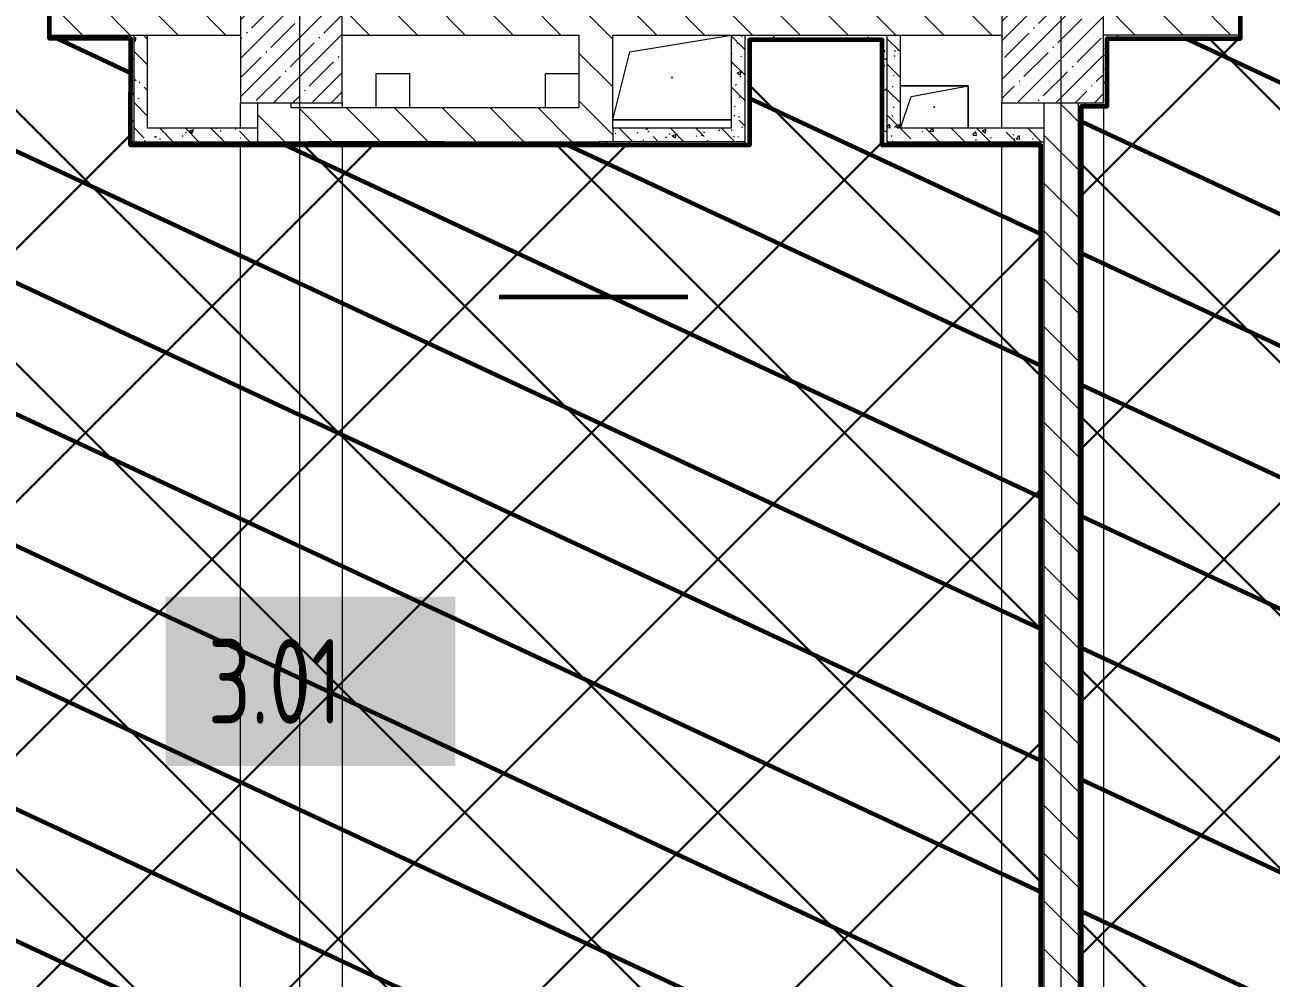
# Model space of a CAD drawing. Header units: millimetres. Extents: x -164500 to 426394, y -51911 to 102118.
# Drawn here: x 295613 to 302978, y 2127 to 7760 of the extents above; entities that cross this region are included whole.
import ezdxf

# ---------------------------------------------------------------- set-up
doc = ezdxf.new("R2010")
doc.units = ezdxf.units.MM
for name, color, linetype, lineweight in [('0) шлифовка', 5, 'Continuous', 60), ('1.4) Плинтус ПЛ-4', 6, 'Continuous', 60), ('5.3) Л-7 Линолеум 4 вып', 230, 'Continuous', 30), ('A-FLOR', 7, 'Continuous', 9), ('A-GENM', 7, 'Continuous', 9), ('A-WALL', 7, 'Continuous', 5), ('I-WALL', 7, 'Continuous', 5), ('S-COLS', 7, 'Continuous', 9), ('S-COLS-1', 7, 'Continuous', 5), ('Оси', 7, 'Continuous', 9)]:
    doc.layers.add(name, color=color, linetype=linetype, lineweight=lineweight)
for name, color, linetype in [('2) защита вин плитк', 6, 'Continuous'), ('3.1) Наливной пол', 3, 'Continuous'), ('3.2.3) Нал-ой пол 4 вып', 3, 'Continuous')]:
    doc.layers.add(name, color=color, linetype=linetype)
doc.layers.add('A-AREA-PATT-3', color=7, linetype='Continuous', lineweight=5, true_color=0xe6fae8, transparency=1)
doc.layers.add('A-WALL-1', color=9, linetype='Continuous', lineweight=5, true_color=0x808080)
doc.layers.add('A-WALL-FNSH-1', color=9, linetype='Continuous', lineweight=5, true_color=0x808080)
doc.styles.add('СПДС', font='ГОСТ тип А.ttf', dxfattribs={"width": 0.9})
pattern_1 = [(155, (292979.4, 11329), (-297.882, -638.811), [])]
pattern_2 = [(135, (289227.4, 1e-08), (-141.4214, -141.4214), [])]
pattern_3 = [(135, (289227.4, 1e-08), (-150.8683, -150.8683), [213.36, -35.56, 7.112, -35.56]), (135, (289227.4, 150.77), (-150.8683, -150.8683), []), (50, (289227.4, 1e-08), (255.0577, -22.3145), [26.67, -293.37]), (355, (289227.4, 1e-08), (-49.3404, 267.479), [21.336, -234.696]), (100.451, (289248.66, -1.86), (205.7195, 245.1636), [22.666, -249.326]), (46.184, (289227.4, 71.12), (379.511, -58.86), [40.005, -440.055]), (96.636, (289259.03, 66.2), (332.363, 346.399), [33.999, -373.989]), (351.184, (289227.4, 71.12), (332.367, 346.395), [32.004, -352.044]), (21, (289262.96, 53.34), (212.2602, -143.171), [26.67, -293.37]), (326, (289262.96, 53.34), (86.5224, 257.863), [21.336, -234.696]), (71.451, (289280.65, 41.4), (298.784, 114.69), [22.666, -249.326]), (37.5, (289227.4, 1e-08), (4.32385, 118.3775), [6.706, -225.146, 6.706, -231.546, -235.585]), (37.5, (289227.4, 1e-08), (4.32385, 118.3775), [-470.103, 6.706, -228.879]), (7.5, (289227.4, 1e-08), (93.5476, 140.2533), [6.706, -129.134, 6.706, -219.812, -89.789]), (7.5, (289227.4, 1e-08), (93.5476, 140.2533), [-362.356, 6.706, -83.083]), (327.5, (289148.1, 1e-08), (189.82734, -8.0202), [6.706, -82.194, 6.706, -270.662, -368.046]), (327.5, (289148.1, 1e-08), (189.82734, -8.0202), [-366.268, 6.706, -361.34]), (317.5, (289112.54, 1e-08), (207.3811, 35.5976), [6.706, -108.864, 6.706, -177.495, -261.366]), (317.5, (289112.54, 1e-08), (207.3811, 35.5976), [-299.771, 6.706, -254.66])]
pattern_4 = [(0, (289227.4, 1e-08), (243.84, 60.96), [20.117, -162.763, 20.117, -162.763, -975.36]), (0, (289227.4, 1e-08), (243.84, 60.96), [-365.76, 20.117, -345.643, 20.117, -162.763, -426.72]), (0, (289227.4, 1e-08), (243.84, 60.96), [-914.4, 20.117, -101.803, 20.117, -284.683]), (120, (289318.84, 30.48), (-174.7129, 180.69163), [20.117, -162.763, 20.117, -162.763, -975.36]), (120, (289318.84, 30.48), (-174.7129, 180.69163), [-365.76, 20.117, -345.643, 20.117, -162.763, -426.72]), (120, (289318.84, 30.48), (-174.7129, 180.69163), [-914.4, 20.117, -101.803, 20.117, -284.683]), (240, (289349.32, 152.4), (-69.1271, -241.65163), [20.117, -162.763, 20.117, -162.763, -975.36]), (240, (289349.32, 152.4), (-69.1271, -241.65163), [-365.76, 20.117, -345.643, 20.117, -162.763, -426.72]), (240, (289349.32, 152.4), (-69.1271, -241.65163), [-914.4, 20.117, -101.803, 20.117, -284.683])]
pattern_5 = [(45, (292979.4, 11329), (-747.606, 747.606), [])]
pattern_6 = [(45, (292979.4, 11329), (-747.606, 747.606), []), (135, (292979.4, 11329), (-747.606, -747.606), [])]

# ---------------------------------------------------------------- blocks, each defined once
blk = doc.blocks.new('BSC_Колонна _Прямоугольная - 600х600-V619-Объем проектирования 3 этажа')
at = {"layer": 'S-COLS-1'}
h = blk.add_hatch(dxfattribs=at)
h.set_pattern_fill('FP_158', color=256, style=0, pattern_type=2)
h.set_pattern_definition([(45, (-7960, -7600), (-114.0493, 114.0493), []), (45, (-7845.95, -7600), (-114.0493, 114.0493), [201.613, -40.323, 6.706, -33.617])])
h.paths.add_polyline_path([(87.6, -300), (300, -300), (300, 300), (-300, 300), (-300, -300)])
for p, q in [((300, 300), (-300, 300)), ((-300, 300), (-300, -300)), ((300, -300), (300, 300)), ((-300, -300), (300, -300))]:
    blk.add_line(p, q, dxfattribs=at)
blk = doc.blocks.new('BSC_Колонна _Прямоугольная - 600х600-20441433-Объем проектирования 3 этажа')
at = {"layer": 'S-COLS-1'}
h = blk.add_hatch(dxfattribs=at)
h.set_pattern_fill('FP_175', color=256, style=0, pattern_type=2)
h.set_pattern_definition([(45, (-12460, -7600), (-114.0493, 114.0493), []), (45, (-12345.95, -7600), (-114.0493, 114.0493), [201.612, -40.322, 6.706, -33.617])])
h.paths.add_polyline_path([(-300, -300), (300, -300), (300, 300), (-300, 300), (-300, -156.2)])
for p, q in [((300, 300), (-300, 300)), ((-300, 300), (-300, -300)), ((300, -300), (300, 300)), ((-300, -300), (300, -300))]:
    blk.add_line(p, q, dxfattribs=at)
blk = doc.blocks.new('GM_Отверстие прямоугольное _в плите_ - Отверстие-21979773-Объем проектирования 3 этажа')
at = {"layer": 'A-GENM'}
for p, q in [((-250, 150), (350, 250)), ((-350, -250), (-250, 150)), ((350, -250), (-350, -250)), ((-350, -250), (350, -250))]:
    blk.add_line(p, q, dxfattribs=at)
for start, end in [(360, 180), (180, 360)]:
    blk.add_arc((0, 0), 2.5, start, end, dxfattribs=at)
blk = doc.blocks.new('GM_Отверстие прямоугольное _в плите_ - Отверстие-V620-Объем проектирования 3 этажа')
at = {"layer": 'A-GENM'}
for p, q in [((-200, 125), (200, 125)), ((200, 125), (-200, 125)), ((-137.5, 62.5), (200, 125)), ((200, 125), (200, -125)), ((200, -125), (200, 125)), ((-200, -125), (-137.5, 62.5))]:
    blk.add_line(p, q, dxfattribs=at)
for start, end in [(360, 180), (180, 360)]:
    blk.add_arc((0, 0), 2.5, start, end, dxfattribs=at)

msp = doc.modelspace()

# ---------------------------------------------------------------- hatches: boundary and pattern name
at = {"layer": '0) шлифовка', "true_color": 0x2776bb}
h = msp.add_hatch(dxfattribs=at)
h.set_pattern_fill('ANSI31', color=152, scale=222, angle=110)
h.set_pattern_definition(pattern_1)
h.paths.add_polyline_path([(301616.402, 7049), (300679.402, 7049), (300679.402, 7050), (300679.402, 7672), (299895.402, 7672), (299895.402, 7050), (299895.402, 7049), (296237.402, 7049), (296237.402, 7679), (295757.402, 7679), (292979.402, 7679), (292979.402, 141), (296057.402, 141), (296866.402, 141), (296866.402, 521), (297508.402, 521), (297508.402, 400), (297508.402, 141), (299587.145, 141), (300337.402, 141), (301237.402, 141), (301365.902, 141), (301365.902, 521), (301616.402, 521)])
h = msp.add_hatch(dxfattribs=at)
h.set_pattern_fill('ANSI31', color=152, scale=222, angle=110)
h.set_pattern_definition(pattern_1)
h.paths.add_polyline_path([(314037.115, 6779), (314030.115, 6779), (314030.115, 7672), (313278.402, 7672), (311758.402, 7679), (311758.402, 7049), (309885.402, 7049), (309885.402, 7659), (308588.402, 7659), (308588.402, 7049), (305329.402, 7049), (305329.402, 7050), (305329.402, 7672), (304236.689, 7672), (302008.402, 7679), (302008.402, 7279), (301858.402, 7279), (301858.402, 521), (302008.402, 521), (302008.402, 141), (304087.402, 141), (304837.402, 141), (305737.402, 141), (305866.402, 141), (305866.402, 521), (306508.402, 521), (306508.402, 400), (306508.402, 141), (308587.402, 141), (309937.402, 141), (310837.402, 141), (311116.402, 141), (311116.402, 521), (311758.402, 521), (311758.402, 400), (311758.402, 141), (311937.402, 141), (314037.115, 141)])
at = {"layer": '2) защита вин плитк'}
h = msp.add_hatch(dxfattribs=at)
h.set_pattern_fill('ANSI31', color=256, scale=333)
h.set_pattern_definition(pattern_5)
h.paths.add_polyline_path([(301616.402, 7049), (300679.402, 7049), (300679.402, 7050), (300679.402, 7672), (299895.402, 7672), (299895.402, 7050), (299895.402, 7049), (296237.402, 7049), (296237.402, 7679), (295757.402, 7679), (292979.402, 7679), (292979.402, 141), (296057.402, 141), (296866.402, 141), (296866.402, 521), (297508.402, 521), (297508.402, 400), (297508.402, 141), (299587.145, 141), (300337.402, 141), (301237.402, 141), (301365.902, 141), (301365.902, 521), (301616.402, 521)])
h = msp.add_hatch(dxfattribs=at)
h.set_pattern_fill('ANSI31', color=256, scale=333)
h.set_pattern_definition(pattern_5)
h.paths.add_polyline_path([(314037.115, 6779), (314030.115, 6779), (314030.115, 7672), (313278.402, 7672), (311758.402, 7679), (311758.402, 7049), (309885.402, 7049), (309885.402, 7659), (308588.402, 7659), (308588.402, 7049), (305329.402, 7049), (305329.402, 7050), (305329.402, 7672), (304236.689, 7672), (302008.402, 7679), (302008.402, 7279), (301858.402, 7279), (301858.402, 521), (302008.402, 521), (302008.402, 141), (304087.402, 141), (304837.402, 141), (305737.402, 141), (305866.402, 141), (305866.402, 521), (306508.402, 521), (306508.402, 400), (306508.402, 141), (308587.402, 141), (309937.402, 141), (310837.402, 141), (311116.402, 141), (311116.402, 521), (311758.402, 521), (311758.402, 400), (311758.402, 141), (311937.402, 141), (314037.115, 141)])
h = msp.add_hatch(dxfattribs=at)
h.set_pattern_fill('ANSI31', color=256, scale=333)
h.set_pattern_definition(pattern_5)
h.paths.add_polyline_path([(314037.115, 6779), (314030.115, 6779), (314030.115, 7672), (313278.402, 7672), (311758.402, 7679), (311758.402, 7049), (309885.402, 7049), (309885.402, 7659), (308588.402, 7659), (308588.402, 7049), (305329.402, 7049), (305329.402, 7050), (305329.402, 7672), (304236.689, 7672), (302008.402, 7679), (302008.402, 7279), (301858.402, 7279), (301858.402, 521), (302008.402, 521), (302008.402, 141), (304087.402, 141), (304837.402, 141), (305737.402, 141), (305866.402, 141), (305866.402, 521), (306508.402, 521), (306508.402, 400), (306508.402, 141), (308587.402, 141), (309937.402, 141), (310837.402, 141), (311116.402, 141), (311116.402, 521), (311758.402, 521), (311758.402, 400), (311758.402, 141), (311937.402, 141), (314037.115, 141)])
at = {"layer": '3.1) Наливной пол'}
h = msp.add_hatch(dxfattribs=at)
h.set_pattern_fill('ANSI31', color=256, scale=333)
h.set_pattern_definition(pattern_5)
h.paths.add_polyline_path([(301616.402, 7049), (300679.402, 7049), (300679.402, 7050), (300679.402, 7672), (299895.402, 7672), (299895.402, 7050), (299895.402, 7049), (296237.402, 7049), (296237.402, 7679), (295757.402, 7679), (292979.402, 7679), (292979.402, 141), (296057.402, 141), (296866.402, 141), (296866.402, 521), (297508.402, 521), (297508.402, 400), (297508.402, 141), (299587.145, 141), (300337.402, 141), (301237.402, 141), (301365.902, 141), (301365.902, 521), (301616.402, 521)])
h = msp.add_hatch(dxfattribs=at)
h.set_pattern_fill('ANSI31', color=256, scale=333)
h.set_pattern_definition(pattern_5)
h.paths.add_polyline_path([(314037.115, 6779), (314030.115, 6779), (314030.115, 7672), (313278.402, 7672), (311758.402, 7679), (311758.402, 7049), (309885.402, 7049), (309885.402, 7659), (308588.402, 7659), (308588.402, 7049), (305329.402, 7049), (305329.402, 7050), (305329.402, 7672), (304236.689, 7672), (302008.402, 7679), (302008.402, 7279), (301858.402, 7279), (301858.402, 521), (302008.402, 521), (302008.402, 141), (304087.402, 141), (304837.402, 141), (305737.402, 141), (305866.402, 141), (305866.402, 521), (306508.402, 521), (306508.402, 400), (306508.402, 141), (308587.402, 141), (309937.402, 141), (310837.402, 141), (311116.402, 141), (311116.402, 521), (311758.402, 521), (311758.402, 400), (311758.402, 141), (311937.402, 141), (314037.115, 141)])
at = {"layer": '3.2.3) Нал-ой пол 4 вып'}
h = msp.add_hatch(dxfattribs=at)
h.set_pattern_fill('ANSI31', color=256, scale=333)
h.set_pattern_definition(pattern_5)
h.paths.add_polyline_path([(301616.402, 7049), (300679.402, 7049), (300679.402, 7050), (300679.402, 7672), (299895.402, 7672), (299895.402, 7050), (299895.402, 7049), (296237.402, 7049), (296237.402, 7679), (295757.402, 7679), (292979.402, 7679), (292979.402, 141), (296057.402, 141), (296866.402, 141), (296866.402, 521), (297508.402, 521), (297508.402, 400), (297508.402, 141), (299587.145, 141), (300337.402, 141), (301237.402, 141), (301365.902, 141), (301365.902, 521), (301616.402, 521)])
h = msp.add_hatch(dxfattribs=at)
h.set_pattern_fill('ANSI31', color=256, scale=333)
h.set_pattern_definition(pattern_5)
h.paths.add_polyline_path([(314037.115, 6779), (314030.115, 6779), (314030.115, 7672), (313278.402, 7672), (311758.402, 7679), (311758.402, 7049), (309885.402, 7049), (309885.402, 7659), (308588.402, 7659), (308588.402, 7049), (305329.402, 7049), (305329.402, 7050), (305329.402, 7672), (304236.689, 7672), (302008.402, 7679), (302008.402, 7279), (301858.402, 7279), (301858.402, 521), (302008.402, 521), (302008.402, 141), (304087.402, 141), (304837.402, 141), (305737.402, 141), (305866.402, 141), (305866.402, 521), (306508.402, 521), (306508.402, 400), (306508.402, 141), (308587.402, 141), (309937.402, 141), (310837.402, 141), (311116.402, 141), (311116.402, 521), (311758.402, 521), (311758.402, 400), (311758.402, 141), (311937.402, 141), (314037.115, 141)])
at = {"layer": '5.3) Л-7 Линолеум 4 вып'}
h = msp.add_hatch(dxfattribs=at)
h.set_pattern_fill('ANSI37', color=256, scale=333)
h.set_pattern_definition(pattern_6)
h.paths.add_polyline_path([(301616.402, 7049), (300679.402, 7049), (300679.402, 7050), (300679.402, 7672), (299895.402, 7672), (299895.402, 7050), (299895.402, 7049), (296237.402, 7049), (296237.402, 7679), (295757.402, 7679), (292979.402, 7679), (292979.402, 141), (296057.402, 141), (296866.402, 141), (296866.402, 521), (297508.402, 521), (297508.402, 400), (297508.402, 141), (299587.145, 141), (300337.402, 141), (301237.402, 141), (301365.902, 141), (301365.902, 521), (301616.402, 521)])
h = msp.add_hatch(dxfattribs=at)
h.set_pattern_fill('ANSI37', color=256, scale=333)
h.set_pattern_definition(pattern_6)
h.paths.add_polyline_path([(314037.115, 6779), (314030.115, 6779), (314030.115, 7672), (313278.402, 7672), (311758.402, 7679), (311758.402, 7049), (309885.402, 7049), (309885.402, 7659), (308588.402, 7659), (308588.402, 7049), (305329.402, 7049), (305329.402, 7050), (305329.402, 7672), (304236.689, 7672), (302008.402, 7679), (302008.402, 7279), (301858.402, 7279), (301858.402, 521), (302008.402, 521), (302008.402, 141), (304087.402, 141), (304837.402, 141), (305737.402, 141), (305866.402, 141), (305866.402, 521), (306508.402, 521), (306508.402, 400), (306508.402, 141), (308587.402, 141), (309937.402, 141), (310837.402, 141), (311116.402, 141), (311116.402, 521), (311758.402, 521), (311758.402, 400), (311758.402, 141), (311937.402, 141), (314037.115, 141)])
at = {"layer": 'A-AREA-PATT-3'}
msp.add_hatch(color=256, dxfattribs=at).paths.add_polyline_path([(300679.402, 7050), (300683.402, 7050.611), (300683.402, 7676), (299891.402, 7676), (299891.402, 7050), (299895.402, 7050.5), (299896.459, 7672), (300679.402, 7670.549), (300679.402, 7050.5)])
at = {"layer": 'I-WALL'}
h = msp.add_hatch(dxfattribs=at)
h.set_pattern_fill('FP_23', color=256, style=0, pattern_type=2)
h.set_pattern_definition(pattern_2)
h.paths.add_polyline_path([(305357.402, 7700), (305887.402, 7700), (305887.402, 7900), (304236.689, 7900), (304236.689, 7700), (305337.402, 7700)])
h.paths.add_polyline_path([(301387.402, 7700), (301387.402, 7900), (300687.402, 7900), (300687.402, 7830), (299887.402, 7830), (299887.402, 7900), (297487.402, 7900), (297487.402, 7700), (300823.269, 7700)])
h.paths.add_polyline_path([(296258.402, 7700), (296887.402, 7700), (296887.402, 7900), (295757.402, 7900), (295757.402, 7700), (296242.402, 7700)])
h.paths.add_polyline_path([(302007.402, 7700), (302796.689, 7700), (302796.689, 7900), (301987.402, 7900), (301987.402, 7700)])
h.paths.add_polyline_path([(293208.837, 7700), (293257.402, 7700), (293257.402, 7900), (292977.402, 7900), (292977.46, 7700), (293185.06, 7700)])
h = msp.add_hatch(dxfattribs=at)
h.set_pattern_fill('FP_191', color=256, style=0, pattern_type=2)
h.set_pattern_definition(pattern_4)
h.paths.add_polyline_path([(295761.67, 7680), (296258.402, 7680), (296258.402, 7700), (295757.402, 7700), (295757.402, 7680)])
h.paths.add_polyline_path([(293208.837, 7680), (293257.402, 7680), (293257.402, 7700), (292977.402, 7700), (292977.402, 7680), (293182.972, 7680)])
h = msp.add_hatch(dxfattribs=at)
h.set_pattern_fill('FP_191', color=256, style=0, pattern_type=2)
h.set_pattern_definition(pattern_4)
h.paths.add_polyline_path([(296238.402, 7050), (296258.402, 7050), (296258.402, 7680), (296238.402, 7679), (296238.402, 7052.022)])
h = msp.add_hatch(dxfattribs=at)
h.set_pattern_fill('FP_41', color=256, style=0, pattern_type=2)
h.set_pattern_definition(pattern_3)
h.paths.add_polyline_path([(296258.402, 7070), (296338.402, 7070), (296338.402, 7700), (296258.402, 7700), (296258.402, 7270)])
h = msp.add_hatch(dxfattribs=at)
h.set_pattern_fill('FP_23', color=256, style=0, pattern_type=2)
h.set_pattern_definition(pattern_2)
h.paths.add_polyline_path([(299007.402, 7070), (299087.402, 7070), (299087.402, 7700), (298887.402, 7700), (298887.402, 7070)])
h = msp.add_hatch(dxfattribs=at)
h.set_pattern_fill('FP_41', color=256, style=0, pattern_type=2)
h.set_pattern_definition(pattern_3)
h.paths.add_polyline_path([(299867.402, 7150), (299867.402, 7700), (299787.402, 7700), (299787.402, 7150)])
h = msp.add_hatch(dxfattribs=at)
h.set_pattern_fill('FP_191', color=256, style=0, pattern_type=2)
h.set_pattern_definition(pattern_4)
h.paths.add_polyline_path([(299887.402, 7070), (299887.402, 7700), (299867.402, 7700), (299867.402, 7070), (299882.402, 7070)])
h = msp.add_hatch(dxfattribs=at)
h.set_pattern_fill('FP_191', color=256, style=0, pattern_type=2)
h.set_pattern_definition(pattern_4)
h.paths.add_polyline_path([(299895.402, 7680), (300687.402, 7680.5), (300687.402, 7700), (299887.402, 7700), (299887.402, 7680)])
h = msp.add_hatch(dxfattribs=at)
h.set_pattern_fill('FP_191', color=256, style=0, pattern_type=2)
h.set_pattern_definition(pattern_4)
h.paths.add_polyline_path([(300692.454, 7050), (300707.402, 7050.5), (300707.402, 7700), (300687.402, 7700), (300687.402, 7050), (300692.402, 7050)])
h = msp.add_hatch(dxfattribs=at)
h.set_pattern_fill('FP_41', color=256, style=0, pattern_type=2)
h.set_pattern_definition(pattern_3)
h.paths.add_polyline_path([(300707.402, 7070), (300787.402, 7070), (300787.402, 7700), (300707.402, 7700), (300707.402, 7150)])
h = msp.add_hatch(dxfattribs=at)
h.set_pattern_fill('FP_191', color=256, style=0, pattern_type=2)
h.set_pattern_definition(pattern_4)
h.paths.add_polyline_path([(301987.402, 7280), (302007.402, 7280), (302007.402, 7700), (301987.402, 7700), (301987.402, 7300)])
h = msp.add_hatch(dxfattribs=at)
h.set_pattern_fill('FP_191', color=256, style=0, pattern_type=2)
h.set_pattern_definition(pattern_4)
h.paths.add_polyline_path([(305304.402, 7680), (305337.402, 7680), (305337.402, 7700), (304236.689, 7700), (304236.689, 7680), (305282.402, 7680)])
h.paths.add_polyline_path([(302008.402, 7680), (302796.689, 7680), (302796.689, 7700), (302007.402, 7700)])
h = msp.add_hatch(dxfattribs=at)
h.set_pattern_fill('FP_23', color=256, style=0, pattern_type=2)
h.set_pattern_definition(pattern_2)
h.paths.add_polyline_path([(297146.831, 7070), (297187.402, 7070), (297187.402, 7300), (296987.402, 7300), (296987.402, 7070)])
h = msp.add_hatch(dxfattribs=at)
h.set_pattern_fill('FP_23', color=256, style=0, pattern_type=2)
h.set_pattern_definition(pattern_2)
h.paths.add_polyline_path([(301837.402, 500), (301837.343, 7300), (301637.402, 7300), (301637.402, 500)])
h = msp.add_hatch(dxfattribs=at)
h.set_pattern_fill('FP_191', color=256, style=0, pattern_type=2)
h.set_pattern_definition(pattern_4)
h.paths.add_polyline_path([(301987.402, 7280), (301987.402, 7300), (301837.402, 7300), (301837.402, 7280), (301986.349, 7280)])
h = msp.add_hatch(dxfattribs=at)
h.set_pattern_fill('FP_23', color=256, style=0, pattern_type=2)
h.set_pattern_definition(pattern_2)
h.paths.add_polyline_path([(298846.043, 7070), (298887.402, 7070), (298887.402, 7270), (297187.402, 7270), (297187.402, 7070), (298687.402, 7070)])
h = msp.add_hatch(dxfattribs=at)
h.set_pattern_fill('FP_191', color=256, style=0, pattern_type=2)
h.set_pattern_definition(pattern_4)
h.paths.add_polyline_path([(301857.402, 500), (301857.402, 7279), (301837.402, 7280), (301837.402, 500)])
h = msp.add_hatch(dxfattribs=at)
h.set_pattern_fill('FP_41', color=256, style=0, pattern_type=2)
h.set_pattern_definition(pattern_3)
h.paths.add_polyline_path([(296887.402, 7070), (296987.402, 7070), (296987.402, 7150), (296338.402, 7150), (296338.402, 7070), (296717.146, 7070)])
h = msp.add_hatch(dxfattribs=at)
h.set_pattern_fill('FP_41', color=256, style=0, pattern_type=2)
h.set_pattern_definition(pattern_3)
h.paths.add_polyline_path([(299867.402, 7070), (299867.402, 7150), (299087.402, 7150), (299087.402, 7070), (299787.402, 7070)])
h = msp.add_hatch(dxfattribs=at)
h.set_pattern_fill('FP_41', color=256, style=0, pattern_type=2)
h.set_pattern_definition(pattern_3)
h.paths.add_polyline_path([(301387.402, 7070), (301637.402, 7070), (301637.402, 7150), (300787.402, 7150), (300787.402, 7070), (301372.402, 7070)])
h = msp.add_hatch(dxfattribs=at)
h.set_pattern_fill('FP_191', color=256, style=0, pattern_type=2)
h.set_pattern_definition(pattern_4)
h.paths.add_polyline_path([(299878.589, 7050), (299887.402, 7050.5), (299887.402, 7070), (296258.402, 7070), (296258.402, 7050), (299735.493, 7050)])
h = msp.add_hatch(dxfattribs=at)
h.set_pattern_fill('FP_191', color=256, style=0, pattern_type=2)
h.set_pattern_definition(pattern_4)
h.paths.add_polyline_path([(301616.402, 7050), (301637.402, 7070), (300707.402, 7070), (300707.402, 7050), (301387.402, 7050)])
h.paths.add_polyline_path([(301617.402, 7050), (301637.402, 7050.5), (301637.402, 7070), (301617.902, 7050.5)])
h = msp.add_hatch(dxfattribs=at)
h.set_pattern_fill('FP_191', color=256, style=0, pattern_type=2)
h.set_pattern_definition(pattern_4)
h.paths.add_polyline_path([(301637.402, 500), (301637.402, 7050), (301617.402, 7050), (301617.402, 521), (301622.64, 515.5)])
h.paths.add_polyline_path([(301637.402, 500), (301617.402, 520), (301617.402, 500)])

# ---------------------------------------------------------------- linework, layer by layer
at = {"layer": '0) шлифовка'}
msp.add_lwpolyline([(298416.726, 6152.529), (299531.673, 6152.529)], dxfattribs=at)
at = {"layer": '1.4) Плинтус ПЛ-4'}
for points in [[(301237.402, 141), (301365.902, 141), (301367.402, 520), (301616.402, 521), (301616.402, 7049), (300679.402, 7049), (300679.402, 7672), (299895.402, 7672), (299895.402, 7050), (296237.402, 7049), (296238.402, 7679), (295757.402, 7679), (295757.402, 7850)], [(302007.402, 141), (302007.402, 520), (301858.402, 520), (301858.402, 7279), (302008.402, 7279), (302008.402, 7679), (302796.689, 7679), (302796.689, 7849)]]:
    msp.add_lwpolyline(points, dxfattribs=at)
at = {"layer": 'A-FLOR'}
for p, q in [((295757.402, 7850), (295757.402, 7685.5)), ((302796.689, 7680), (302796.689, 7849)), ((302007.402, 7280), (302007.402, 7680)), ((302008.402, 7680), (302796.689, 7680)), ((297887.402, 7470), (297687.402, 7470)), ((297687.402, 7470), (297687.402, 7270)), ((297887.402, 7270), (297887.402, 7470)), ((298887.402, 7470), (298687.402, 7470)), ((298687.402, 7470), (298687.402, 7270)), ((296887.402, 7150), (296887.402, 7300)), ((296887.402, 7300), (296987.402, 7300)), ((297187.402, 7300), (297487.402, 7300)), ((297487.402, 7300), (297487.402, 7270)), ((301387.402, 7150), (301387.402, 7300)), ((301387.402, 7300), (301637.402, 7300)), ((301857.402, 7280), (302007.402, 7280)), ((301857.402, 520), (301857.402, 7279)), ((301987.402, 7280), (301987.402, 520)), ((296887.402, 520.5), (296887.402, 7050)), ((297487.402, 7050), (297487.402, 520.5)), ((301387.402, 520), (301387.402, 7050)), ((301617.402, 7050), (301617.402, 521))]:
    msp.add_line(p, q, dxfattribs=at)
at = {"layer": 'A-WALL'}
for p, q in [((295757.402, 7700), (296258.402, 7700)), ((295757.402, 7680), (296238.402, 7680)), ((296258.402, 7070), (296258.402, 7700)), ((299867.402, 7700), (301387.402, 7700)), ((302796.689, 7700), (301987.402, 7700)), ((302007.402, 7680), (302008.402, 7680)), ((302796.689, 7680), (302796.689, 7680)), ((301637.402, 500), (301637.402, 7300)), ((301837.402, 7300), (301837.402, 500)), ((301857.402, 7279), (301857.402, 7280)), ((302007.402, 7280), (302007.402, 7280)), ((299087.402, 7150), (299087.402, 7070)), ((301617.402, 520), (301617.402, 7050))]:
    msp.add_line(p, q, dxfattribs=at)
at = {"layer": 'A-WALL-1'}
for p, q in [((295757.402, 7920), (295757.402, 7680)), ((296238.402, 7680), (296238.402, 7679)), ((296258.402, 7700), (296887.402, 7700)), ((296338.402, 7150), (296338.402, 7700)), ((297487.402, 7700), (298887.402, 7700)), ((298887.402, 7700), (298887.402, 7270)), ((299087.402, 7700), (299867.402, 7700)), ((299087.402, 7150), (299087.402, 7700)), ((299787.402, 7700), (299787.402, 7150)), ((299867.402, 7700), (299867.402, 7050)), ((300707.402, 7700), (300707.402, 7070)), ((300787.402, 7150), (300787.402, 7700)), ((296987.402, 7300), (296987.402, 7070)), ((297187.402, 7270), (297187.402, 7300)), ((298887.402, 7270), (297187.402, 7270)), ((296987.402, 7150), (296338.402, 7150)), ((299787.402, 7150), (299087.402, 7150)), ((301637.402, 7150), (300787.402, 7150)), ((296238.402, 7050), (299887.402, 7050)), ((296258.402, 7070), (299007.402, 7070)), ((298087.402, 7070), (297287.402, 7070)), ((297287.402, 7070), (297287.402, 7050)), ((298087.402, 7050), (298087.402, 7070)), ((299867.402, 7070), (299007.402, 7070)), ((299007.402, 7070), (299007.402, 7050)), ((300707.402, 7070), (301637.402, 7070)), ((301616.402, 7050), (301617.402, 7050))]:
    msp.add_line(p, q, dxfattribs=at)
at = {"layer": 'A-WALL-FNSH-1'}
for p, q in [((295757.402, 7680), (295757.402, 7679)), ((296238.402, 7679), (295757.402, 7679)), ((296237.402, 7679), (296237.402, 7049)), ((296238.402, 7050), (296238.402, 7679)), ((302008.402, 7279), (302008.402, 7679)), ((302008.402, 7679), (302796.689, 7679)), ((302796.689, 7679), (302796.689, 7680)), ((301858.402, 7279), (302008.402, 7279)), ((301858.402, 521), (301858.402, 7279)), ((296237.402, 7049), (299895.402, 7049)), ((299895.402, 7049), (299895.402, 7050)), ((300679.402, 7050), (300679.402, 7049)), ((300679.402, 7049), (301616.402, 7049)), ((301616.402, 7050), (300687.402, 7050)), ((301616.402, 7049), (301616.402, 521))]:
    msp.add_line(p, q, dxfattribs=at)
at = {"layer": 'I-WALL'}
for p, q in [((299887.402, 7680), (300687.402, 7680)), ((299887.402, 7050), (299887.402, 7680)), ((300679.402, 7672), (299895.402, 7672)), ((299895.402, 7672), (299895.402, 7050)), ((300679.402, 7050), (300679.402, 7672)), ((300687.402, 7680), (300687.402, 7050)), ((300686.402, 7050), (300687.402, 7050))]:
    msp.add_line(p, q, dxfattribs=at)
at = {"layer": 'Оси'}
for points in [[(297237.402, -1906.259), (297237.402, 3093.741), (297237.402, 22398.071), (297237.402, 27398.071)], [(301737.402, -1906.259), (301737.402, 3093.741), (301737.402, 22398.071), (301737.402, 27398.071)]]:
    msp.add_lwpolyline(points, dxfattribs=at)

# ---------------------------------------------------------------- block references
at = {"layer": 'A-GENM'}
for name, p in [('GM_Отверстие прямоугольное _в плите_ - Отверстие-21979773-Объем проектирования 3 этажа', (299437.402, 7450)), ('GM_Отверстие прямоугольное _в плите_ - Отверстие-V620-Объем проектирования 3 этажа', (300987.402, 7275))]:
    msp.add_blockref(name, p, dxfattribs=at)
at = {"layer": 'S-COLS'}
for name, p in [('BSC_Колонна _Прямоугольная - 600х600-V619-Объем проектирования 3 этажа', (297187.402, 7600)), ('BSC_Колонна _Прямоугольная - 600х600-20441433-Объем проектирования 3 этажа', (301687.402, 7600))]:
    msp.add_blockref(name, p, dxfattribs=at)

# ---------------------------------------------------------------- texts
at = {"insert": (296694.409, 4130.646), "char_height": 500, "width": 1212.1515, "attachment_point": 1, "style": 'СПДС', "bg_fill": 1, "box_fill_scale": 1.5, "bg_fill_color": 7, "bg_fill_true_color": 16777215, "bg_fill_transparency": 0}
msp.add_mtext('3.01', dxfattribs=at)

doc.saveas('drawing.dxf')
